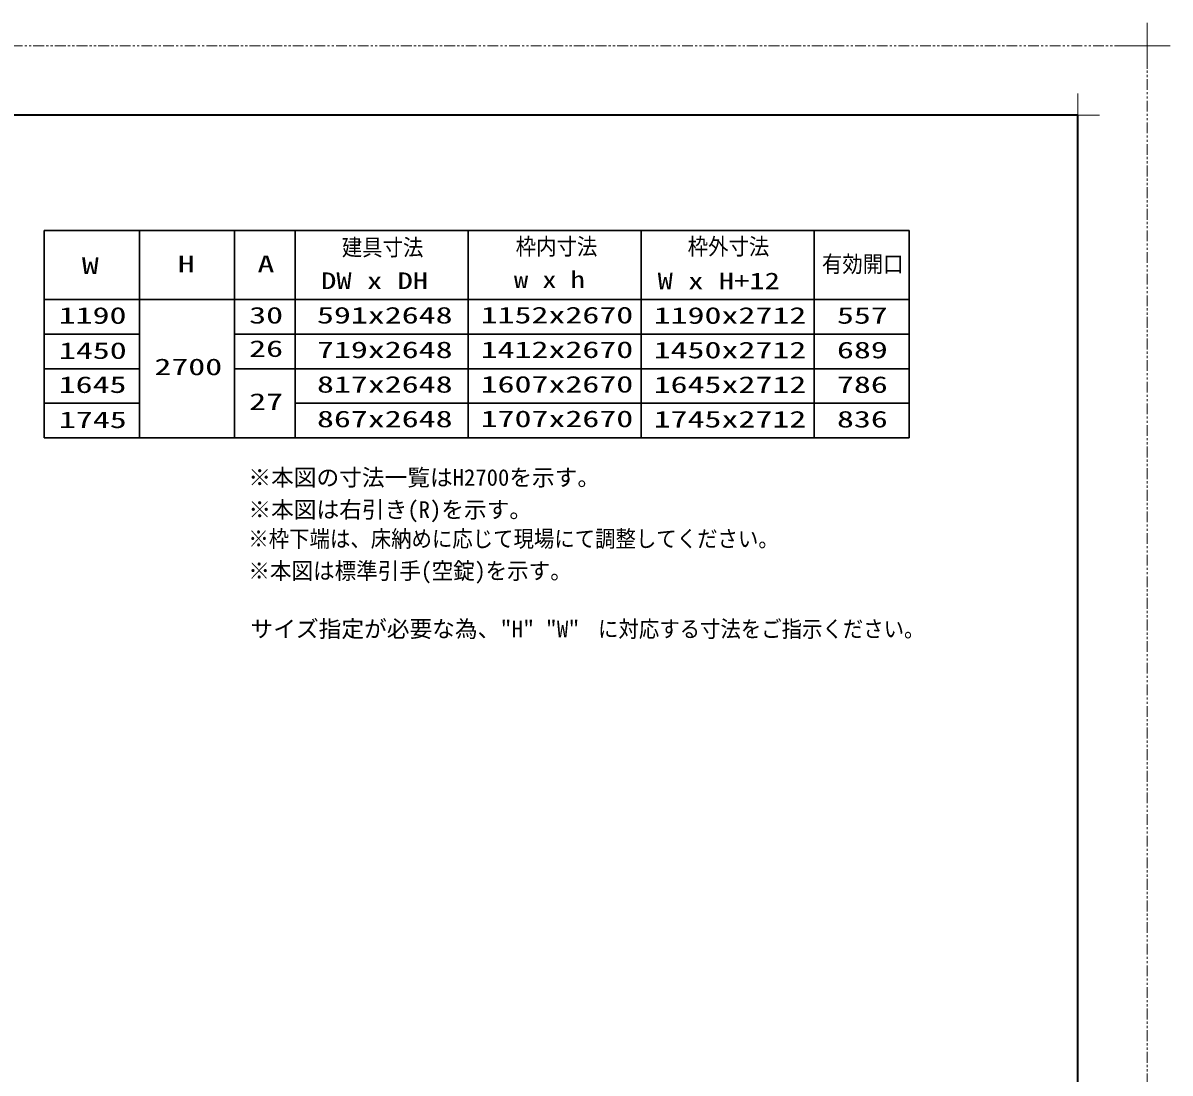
# Model space of a CAD drawing. Units: millimetres, scale not verified. Extents: x -1306 to 1306, y -607 to 607.
# Drawn here: x -263 to 400, y 0 to 607 of the extents above; entities that cross this region are included whole.
import ezdxf
from ezdxf.enums import TextEntityAlignment as Align

# ---------------------------------------------------------------- set-up
doc = ezdxf.new("R2010")
doc.units = ezdxf.units.MM
doc.header["$LTSCALE"] = 5
doc.linetypes.add('USER1', pattern=[2.5, 1.25, -0.25, 0.25, -0.25, 0.25, -0.25])
for name, color, linetype, lineweight in [('0-1_線(黄)', 2, 'Continuous', 15), ('0-3_陰線', 4, 'USER1', 9), ('0-D_線(白)', 7, 'Continuous', 30), ('1-4_DEFPOINTS', 7, 'Continuous', 5), ('1-7_図面枠', 7, 'Continuous', 35), ('1-8_一般', 7, 'Continuous', 5)]:
    doc.layers.add(name, color=color, linetype=linetype, lineweight=lineweight)
doc.styles.add('ＭＳ ゴシック', font='')
doc.styles.get('ＭＳ ゴシック').set_extended_font_data('MS Gothic')

# ---------------------------------------------------------------- blocks, each defined once
blk = doc.blocks.new('グループ-13-1')
at = {"layer": '1-8_一般'}
for p, q in [((62041.6, -14029.5), (62041.6, -13365.5)), ((61709.6, -13697.5), (62373.6, -13697.5))]:
    blk.add_line(p, q, dxfattribs=at)

msp = doc.modelspace()

# ---------------------------------------------------------------- linework, layer by layer
at = {"layer": '0-3_陰線'}
for p, q in [((387.036, 594), (-1292.964, 594)), ((387.036, -594), (387.036, 594))]:
    msp.add_line(p, q, dxfattribs=at)
at = {"layer": '0-D_線(白)'}
for p, q in [((-250.409, 487.3), (-250.409, 367.3)), ((-250.409, 487.3), (249.591, 487.3)), ((-195.409, 487.3), (-195.409, 367.3)), ((-140.409, 487.3), (-140.409, 367.3)), ((-105.409, 487.3), (-105.409, 367.3)), ((-5.409, 487.3), (-5.409, 367.3)), ((94.591, 487.3), (94.591, 367.3)), ((194.591, 487.3), (194.591, 367.3)), ((249.591, 487.3), (249.591, 367.3)), ((-250.409, 447.3), (249.591, 447.3)), ((-250.409, 427.3), (-195.409, 427.3)), ((-140.409, 427.3), (249.591, 427.3)), ((-250.409, 407.3), (-195.409, 407.3)), ((-140.409, 407.3), (249.591, 407.3)), ((-250.409, 387.3), (-195.409, 387.3)), ((-105.409, 387.3), (249.591, 387.3)), ((-250.409, 367.3), (249.591, 367.3)), ((-195.409, 367.3), (-140.409, 367.3))]:
    msp.add_line(p, q, dxfattribs=at)
at = {"layer": '1-4_DEFPOINTS'}
for p, q in [((347.036, 541.55), (347.036, 566.45)), ((334.586, 554), (359.486, 554))]:
    msp.add_line(p, q, dxfattribs=at)
at = {"layer": '1-7_図面枠'}
msp.add_lwpolyline([(-1252.964, -554), (347.036, -554), (347.036, 554), (-1252.964, 554)], close=True, dxfattribs=at)

# ---------------------------------------------------------------- block references
at = {"layer": '0-3_陰線', "xscale": 0.04, "yscale": 0.04}
msp.add_blockref('グループ-13-1', (-2094.629, 1141.9), dxfattribs=at)

# ---------------------------------------------------------------- texts
at = {"layer": '0-1_線(黄)', "style": 'ＭＳ ゴシック'}
for s, height, width, p in [('枠内寸法', 9.604, 0.9, (22.117, 470.302)), ('枠外寸法', 9.604, 0.9, (121.509, 470.302)), ('建具寸法', 9.604, 0.9, (-78.41, 469.819)), ('W', 9.604, 1.5, (-228.662, 459.206)), ('H', 9.604, 1.5, (-173.27, 460.187)), ('A', 9.604, 1.5, (-127.163, 460.187)), ('有効開口', 9.604, 0.9, (199.098, 460.187)), ('DW x DH', 9.621, 1.35, (-90.387, 450.49)), ('w x h', 9.621, 1.25, (21.101, 451.177)), ('W x H+12', 9.621, 1.35, (104.119, 450.423)), ('1190', 9.604, 1.5, (-242.066, 430.421)), ('30', 9.604, 1.5, (-131.956, 430.561)), ('591x2648', 9.604, 1.5, (-92.769, 430.582)), ('1152x2670', 9.604, 1.5, (1.827, 430.648)), ('1190x2712', 9.604, 1.5, (101.827, 430.436)), ('557', 9.604, 1.5, (207.777, 430.458)), ('1450', 9.604, 1.5, (-241.924, 410.117)), ('26', 9.604, 1.5, (-131.956, 411.261)), ('719x2648', 9.604, 1.5, (-92.769, 410.582)), ('1412x2670', 9.604, 1.5, (1.827, 410.648)), ('1450x2712', 9.604, 1.5, (101.827, 410.436)), ('689', 9.604, 1.5, (207.777, 410.458)), ('2700', 9.604, 1.5, (-186.746, 400.708)), ('1645', 9.604, 1.5, (-242.066, 390.421)), ('817x2648', 9.604, 1.5, (-92.769, 390.582)), ('1607x2670', 9.604, 1.5, (1.827, 390.648)), ('1645x2712', 9.604, 1.5, (101.827, 390.436)), ('786', 9.604, 1.5, (207.777, 390.458)), ('27', 9.604, 1.5, (-131.956, 380.615)), ('1745', 9.604, 1.5, (-241.924, 370.117)), ('867x2648', 9.604, 1.5, (-92.769, 370.582)), ('1707x2670', 9.604, 1.5, (1.827, 370.648)), ('1745x2712', 9.604, 1.5, (101.827, 370.436)), ('836', 9.604, 1.5, (207.777, 370.458)), ('※枠下端は、床納めに応じて現場にて調整してください。', 9.604, 0.9, (-132.425, 301.308)), ('※本図は標準引手(空錠)を示す。', 9.621, 0.95, (-132.425, 282.737)), ('に対応する寸法をご指示ください。', 9.604, 0.9, (69.703, 249.165))]:
    msp.add_text(s, height=height, dxfattribs=dict(at, width=width)).set_placement(p, align=Align.BOTTOM_LEFT)
for s, p in [('※本図の寸法一覧はH2700を示す。', (-132.425, 336.728)), ('※本図は右引き(R)を示す。', (-132.425, 318.157)), ('サイズ指定が必要な為、"H" "W"', (-131.156, 249.165))]:
    msp.add_text(s, height=9.621, dxfattribs=at).set_placement(p, align=Align.BOTTOM_LEFT)

doc.saveas('drawing.dxf')
